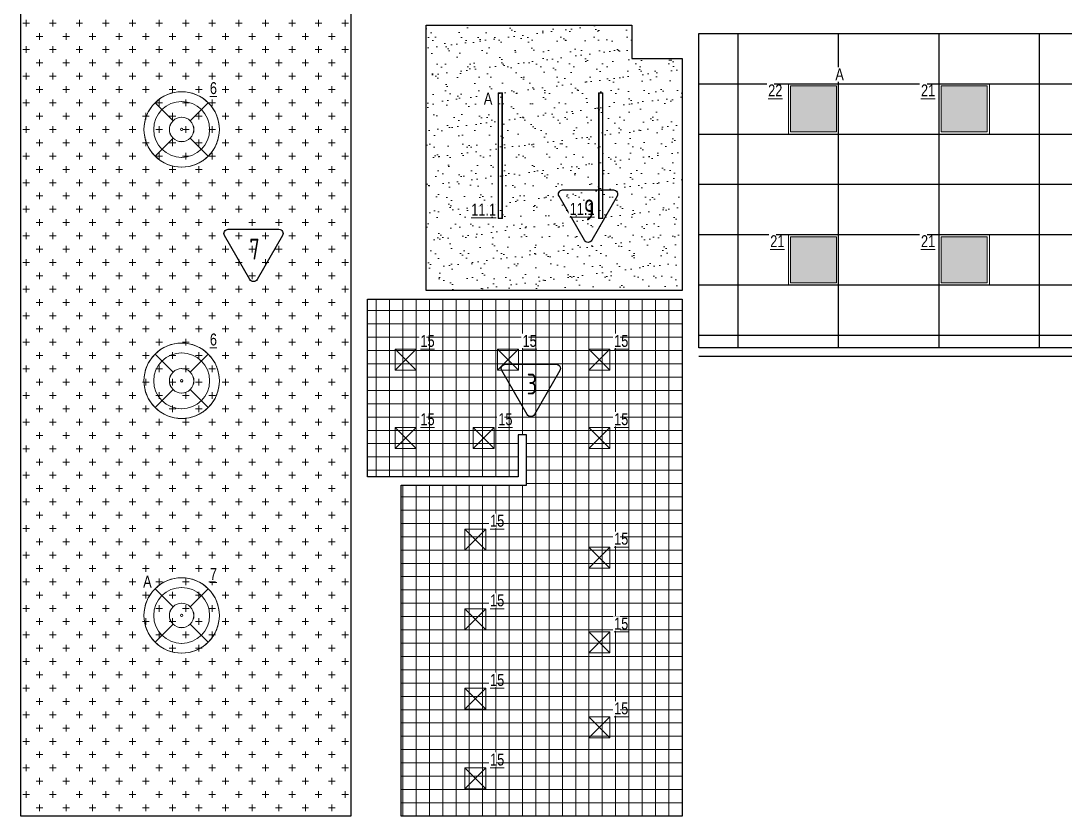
# Model space of a CAD drawing. Header units: millimetres. Extents: x -547274 to 397870, y -45599 to 141350.
# Drawn here: x 208036 to 220505, y 61656 to 71146 of the extents above; entities that cross this region are included whole.
import ezdxf

# ---------------------------------------------------------------- set-up
doc = ezdxf.new("R2010")
doc.units = ezdxf.units.MM
for name, color, linetype, lineweight in [('_ЭОМ_ОБЩ_Освещение_текст тип светильника', 172, 'Continuous', 50), ('_ЭОМ_светильник А', 1, 'Continuous', 35), ('_ЭОМ_светильник Р', 4, 'Continuous', 35), ('АР_Потолки_Штриховка', 252, 'Continuous', 0)]:
    doc.layers.add(name, color=color, linetype=linetype, lineweight=lineweight)
doc.layers.add('X-ref Light', color=250, linetype='Continuous')
doc.layers.add('Штриховка в сечении', color=7, linetype='Continuous')
doc.layers.add('АР_Потолок_Грильято_черный_50х50', color=7, linetype='Continuous', lineweight=5, true_color=0xfa3e00)
doc.layers.add('АР_Потолок_Покраска', color=7, linetype='Continuous', lineweight=5, true_color=0x007399)
doc.layers.get('X-ref Light').off()
doc.styles.add('ISOCPEUR', font='isocpeur.ttf', dxfattribs={"height": 800})
doc.styles.add('ГОСТ', font='cad.shx', dxfattribs={"width": 0.8})

# ---------------------------------------------------------------- blocks, each defined once
blk = doc.blocks.new('A$C4757d704')
at = {"true_color": 0xf8f6b0, "transparency": 33554687}
h = blk.add_hatch(color=51, dxfattribs=at)
h.dxf.hatch_style = 1
h.paths.add_polyline_path([(214, 686), (132, 768, 0.198841), (0, 450, 0.198983), (132, 132), (214, 214, -0.198912), (116, 450, -0.198912)])
edge = h.paths.add_edge_path()
edge.add_arc((450, 450), 334, 135, 180)
edge.add_arc((450, 450), 334, 180, 225)
edge.add_line((214, 214), (347, 347))
edge.add_ellipse((450, 450), major_axis=(-146, 0), ratio=1, start_angle=315, end_angle=405, ccw=False)
edge.add_line((347, 553), (214, 686))
edge = h.paths.add_edge_path()
edge.add_line((214, 686), (347, 553))
edge.add_ellipse((450, 450), major_axis=(-146, 0), ratio=1, start_angle=225, end_angle=315, ccw=False)
edge.add_line((553, 553), (686, 686))
edge.add_arc((450, 450), 334, 45, 135)
h.paths.add_polyline_path([(132, 768), (214, 686, -0.414214), (686, 686), (768, 768, 0.414374)])
h.paths.add_polyline_path([(768, 768), (686, 686, -0.198912), (784, 450, -0.198912), (686, 214), (768, 132, 0.198983), (900, 450, 0.198841)])
edge = h.paths.add_edge_path()
edge.add_line((686, 686), (553, 553))
edge.add_ellipse((450, 450), major_axis=(-146, 0), ratio=1, start_angle=495, end_angle=585, ccw=False)
edge.add_line((553, 347), (686, 214))
edge.add_arc((450, 450), 334, 315, 360)
edge.add_arc((450, 450), 334, 0, 45)
edge = h.paths.add_edge_path()
edge.add_ellipse((450, 450), major_axis=(-146, 0), ratio=1, start_angle=405, end_angle=495, ccw=False)
edge.add_line((347, 347), (214, 214))
edge.add_arc((450, 450), 334, 225, 315)
edge.add_line((686, 214), (553, 347))
h.paths.add_polyline_path([(768, 132), (686, 214, -0.414214), (214, 214), (132, 132, 0.414054)])
edge = h.paths.add_edge_path()
edge.add_ellipse((450, 450), major_axis=(-146, 0), ratio=1, start_angle=495, end_angle=585)
edge.add_ellipse((450, 450), major_axis=(-146, 0), ratio=1, start_angle=225, end_angle=315)
edge.add_ellipse((450, 450), major_axis=(-146, 0), ratio=1, start_angle=315, end_angle=405)
edge.add_ellipse((450, 450), major_axis=(-146, 0), ratio=1, start_angle=405, end_angle=495)
edge = h.paths.add_edge_path(flags=0)
edge.add_ellipse((450, 450), major_axis=(-14.6, 0), ratio=1, start_angle=0, end_angle=360)
edge = h.paths.add_edge_path(flags=16)
edge.add_ellipse((450, 450), major_axis=(-14.6, 0), ratio=1, start_angle=0, end_angle=360)
at = {"layer": 'АР_Потолки_Штриховка', "color": 18, "ltscale": 100, "true_color": 0x000000}
for points in [[(132, 768), (347, 553)], [(768, 768), (553, 553)], [(347, 347), (132, 132)], [(553, 347), (768, 132)]]:
    blk.add_lwpolyline(points, dxfattribs=at)
for radius in [450, 334]:
    blk.add_circle((450, 450), radius, dxfattribs=at)
for major_axis in [(-146, 0), (-146, 0), (-14.6, 0)]:
    blk.add_ellipse((450, 450), major_axis=major_axis, ratio=1, start_param=3.926991, end_param=10.210176, dxfattribs=at)
blk = doc.blocks.new('RVE-PLS5070-1500-P')
at = {"color": 0, "linetype": 'ByBlock', "lineweight": -2, "ltscale": 40}
for points in [[(750, -25), (-750, -25), (-750, 25), (750, 25)], [(745, -20), (-745, -20), (-745, 20), (745, 20)]]:
    blk.add_lwpolyline(points, close=True, dxfattribs=at)
blk = doc.blocks.new('RVE-SLIM-PRIME-595')
at = {"layer": 'Штриховка в сечении', "lineweight": 9, "ltscale": 1000, "true_color": 0xf8f6b0, "transparency": 33554636}
h = blk.add_hatch(color=51, dxfattribs=at)
h.dxf.hatch_style = 1
h.paths.add_polyline_path([(275, 275), (-275, 275), (-275, -275), (275, -275)])
at = {"color": 0, "linetype": 'ByBlock', "lineweight": -2, "ltscale": 40}
for points in [[(300, -300), (-300, -300), (-300, 300), (300, 300)], [(275, -275), (-275, -275), (-275, 275), (275, 275)]]:
    blk.add_lwpolyline(points, close=True, dxfattribs=at)
blk = doc.blocks.new('светильник школа коридор')
at = {"color": 0, "linetype": 'ByBlock', "lineweight": -2}
for points in [[(-318, 318), (-103, 103)], [(318, 318), (103, 103)], [(-103, -103), (-318, -318)], [(103, -103), (318, -318)]]:
    blk.add_lwpolyline(points, dxfattribs=at)
blk.add_circle((0, 0), 334, dxfattribs=at)
for major_axis in [(-450, 0), (-146, 0), (-146, 0), (-14.6, 0)]:
    blk.add_ellipse((0, 0), major_axis=major_axis, ratio=1, start_param=3.926991, end_param=10.210176, dxfattribs=at)
blk = doc.blocks.new('40 НА 40 ГРИЛЬЯТО ДЛЯ 50')
at = {"color": 0, "linetype": 'ByBlock', "lineweight": -2, "ltscale": 100}
for points in [[(125, -125), (-125, -125), (-125, 125), (125, 125), (125, -125)], [(125, 125), (-125, -125)], [(-125, 125), (125, -125)]]:
    blk.add_lwpolyline(points, dxfattribs=at)

msp = doc.modelspace()

# ---------------------------------------------------------------- hatches: boundary and pattern name
at = {"layer": 'АР_Потолки_Штриховка', "ltscale": 100, "true_color": 0xf8f6b0}
h = msp.add_hatch(color=51, dxfattribs=at)
h.dxf.hatch_style = 1
h.paths.add_polyline_path([(217225.6, 69820.6), (217775.6, 69820.6), (217775.6, 70370.6), (217225.6, 70370.6)])
h = msp.add_hatch(color=51, dxfattribs=at)
h.dxf.hatch_style = 1
h.paths.add_polyline_path([(219025.6, 69820.6), (219575.6, 69820.6), (219575.6, 70370.6), (219025.6, 70370.6)])
h = msp.add_hatch(color=51, dxfattribs=at)
h.dxf.hatch_style = 1
h.paths.add_polyline_path([(217225.6, 68020.7), (217775.6, 68020.7), (217775.6, 68570.7), (217225.6, 68570.7)])
h = msp.add_hatch(color=51, dxfattribs=at)
h.dxf.hatch_style = 1
h.paths.add_polyline_path([(219025.6, 68020.7), (219575.6, 68020.7), (219575.6, 68570.7), (219025.6, 68570.7)])
at = {"layer": 'АР_Потолок_Грильято_черный_50х50', "transparency": 33554559}
h = msp.add_hatch(dxfattribs=at)
h.set_pattern_fill('ANSI37', color=256, scale=50, angle=45)
h.set_pattern_definition([(90, (215930.62, 61655.68), (-158.75, 0), []), (180, (215930.62, 61655.68), (0, -158.75), [])])
h.paths.add_polyline_path([(212576.3, 65605.7), (214073.4, 65605.7), (214073.4, 66205.7), (213973.4, 66205.7), (213973.4, 65705.7), (212175.6, 65705.7), (212175.6, 67826.8), (215930.6, 67826.8), (215930.6, 61655.7), (212576.3, 61655.7)])
at = {"layer": 'АР_Потолок_Покраска'}
h = msp.add_hatch(dxfattribs=at)
h.set_pattern_fill('CROSS', color=256, scale=25)
h.set_pattern_definition([(0, (271876.31, -3e-11), (158.75, 158.75), [79.375, -238.125]), (90, (271916, -39.69), (-158.75, 158.75), [79.375, -238.125])])
h.paths.add_polyline_path([(208035.6, 75185.7), (211875.6, 75185.7), (211875.6, 73908.2), (211975.6, 73908.2), (211975.6, 71908.2), (211975.6, 61655.7), (208035.6, 61655.7)])
h = msp.add_hatch(dxfattribs=at)
h.set_pattern_fill('AR-SAND', color=256, scale=5)
h.set_pattern_definition([(37.5, (7403.85, 36206.84), (-8.00016, 244.70662), [0, -193.04, 0, -215.9, 0, -206.375]), (7.5, (7403.85, 36206.84), (224.76164, 358.41255), [0, -104.14, 0, -173.99, 0, -66.675]), (327.5, (7247.64, 36206.84), (395.49619, 0.7186), [0, -63.5, 0, -228.6, 0, -298.45]), (317.5, (7247.64, 36206.84), (381.7782, 111.46466), [0, -31.75, 0, -149.86, 0, -171.45])])
h.paths.add_polyline_path([(215330.6, 71095.7), (215330.6, 70695.3), (215930.6, 70695.3), (215930.6, 67926.7), (212875.5, 67927), (212875.5, 71096)])

# ---------------------------------------------------------------- linework, layer by layer
for points in [[(208035.6, 75185.7), (211875.6, 75185.7), (211875.6, 73908.2), (211975.6, 73908.2), (211975.6, 71908.2), (211975.6, 61655.7), (208035.6, 61655.7)], [(215330.6, 71095.7), (215330.6, 70695.3), (215930.6, 70695.3), (215930.6, 67926.7), (212875.5, 67927), (212875.5, 71096)], [(216130.6, 70995.7), (224270.6, 70995.7), (224270.6, 67245.7), (216130.6, 67245.7)], [(212576.3, 65605.7), (214073.4, 65605.7), (214073.4, 66205.7), (213973.4, 66205.7), (213973.4, 65705.7), (212175.6, 65705.7), (212175.6, 67826.8), (215930.6, 67826.8), (215930.6, 61655.7), (212576.3, 61655.7)]]:
    msp.add_lwpolyline(points, close=True)
for points in [[(216600.6, 67245.7), (216600.6, 70995.7)], [(217800.6, 67245.7), (217800.6, 70995.7)], [(219000.6, 67245.7), (219000.6, 70995.7)], [(220200.6, 67245.7), (220200.6, 70995.7)], [(216130.6, 70395.7), (224270.6, 70395.7)], [(216130.6, 69795.7), (224270.6, 69795.7)], [(216130.6, 69195.7), (224270.6, 69195.7)], [(216130.6, 68595.7), (224270.6, 68595.7)], [(216130.6, 67995.7), (224270.6, 67995.7)], [(216130.6, 67395.7), (224270.6, 67395.7)], [(216130.6, 67145.7), (224270.6, 67145.7)]]:
    msp.add_lwpolyline(points)
for points in [[(214505.3, 69128), (215111.5, 69128, -0.5773495), (215154.8, 69053), (214851.7, 68528, -0.5773541), (214765.1, 68528), (214462, 69053, -0.5773491), (214505.3, 69128, -0.0000017)], [(210510.8, 68659.4), (211117.1, 68659.4, -0.5773495), (211160.4, 68584.4), (210857.3, 68059.4, -0.5773541), (210770.7, 68059.4), (210467.5, 68584.4, -0.5773491), (210510.8, 68659.4, -0.0000017)], [(213822.2, 67048.7), (214428.5, 67048.7, -0.5773495), (214471.8, 66973.7), (214168.6, 66448.7, -0.5773541), (214082, 66448.7), (213778.9, 66973.7, -0.5773491), (213822.2, 67048.7, -0.0000017)]]:
    msp.add_lwpolyline(points, format="xyb")
at = {"layer": 'АР_Потолки_Штриховка', "color": 18, "ltscale": 100, "true_color": 0x000000}
for points in [[(217800.6, 69795.6), (217200.6, 69795.6), (217200.6, 70395.6), (217800.6, 70395.6)], [(217775.6, 69820.6), (217225.6, 69820.6), (217225.6, 70370.6), (217775.6, 70370.6)], [(219600.6, 69795.6), (219000.6, 69795.6), (219000.6, 70395.6), (219600.6, 70395.6)], [(219575.6, 69820.6), (219025.6, 69820.6), (219025.6, 70370.6), (219575.6, 70370.6)], [(217800.6, 67995.7), (217200.6, 67995.7), (217200.6, 68595.7), (217800.6, 68595.7)], [(219600.6, 67995.7), (219000.6, 67995.7), (219000.6, 68595.7), (219600.6, 68595.7)], [(217775.6, 68020.7), (217225.6, 68020.7), (217225.6, 68570.7), (217775.6, 68570.7)], [(219575.6, 68020.7), (219025.6, 68020.7), (219025.6, 68570.7), (219575.6, 68570.7)]]:
    msp.add_lwpolyline(points, close=True, dxfattribs=at)
at = {"layer": 'АР_Потолки_Штриховка', "color": 18, "lineweight": 18, "ltscale": 100, "true_color": 0x000000}
for points in [[(217800.6, 69795.6), (217200.6, 69795.6), (217200.6, 70395.6), (217800.6, 70395.6)], [(217775.6, 69820.6), (217225.6, 69820.6), (217225.6, 70370.6), (217775.6, 70370.6)], [(219600.6, 69795.6), (219000.6, 69795.6), (219000.6, 70395.6), (219600.6, 70395.6)], [(219575.6, 69820.6), (219025.6, 69820.6), (219025.6, 70370.6), (219575.6, 70370.6)], [(217800.6, 67995.7), (217200.6, 67995.7), (217200.6, 68595.7), (217800.6, 68595.7)], [(219600.6, 67995.7), (219000.6, 67995.7), (219000.6, 68595.7), (219600.6, 68595.7)], [(217775.6, 68020.7), (217225.6, 68020.7), (217225.6, 68570.7), (217775.6, 68570.7)], [(219575.6, 68020.7), (219025.6, 68020.7), (219025.6, 68570.7), (219575.6, 68570.7)]]:
    msp.add_lwpolyline(points, close=True, dxfattribs=at)

# ---------------------------------------------------------------- block references
at = {"layer": '_ЭОМ_светильник А', "color": 18, "lineweight": 18, "ltscale": 100, "true_color": 0x000000}
msp.add_blockref('RVE-SLIM-PRIME-595', (217500.6, 70095.6), dxfattribs=at)
at = {"layer": '_ЭОМ_светильник Р', "color": 18, "lineweight": 18, "ltscale": 100, "true_color": 0x000000}
for name, p in [('светильник школа коридор', (209955.6, 69850.7)), ('RVE-SLIM-PRIME-595', (219300.6, 70095.6)), ('RVE-SLIM-PRIME-595', (217500.6, 68295.6)), ('RVE-SLIM-PRIME-595', (219300.6, 68295.6)), ('светильник школа коридор', (209955.6, 66850.7)), ('40 НА 40 ГРИЛЬЯТО ДЛЯ 50', (212632, 67101.8)), ('40 НА 40 ГРИЛЬЯТО ДЛЯ 50', (213851.2, 67101.8)), ('40 НА 40 ГРИЛЬЯТО ДЛЯ 50', (214944.5, 67101.8)), ('40 НА 40 ГРИЛЬЯТО ДЛЯ 50', (212632, 66167.4)), ('40 НА 40 ГРИЛЬЯТО ДЛЯ 50', (213561.8, 66167.4)), ('40 НА 40 ГРИЛЬЯТО ДЛЯ 50', (214944.5, 66167.4)), ('40 НА 40 ГРИЛЬЯТО ДЛЯ 50', (213463.3, 64955.6)), ('40 НА 40 ГРИЛЬЯТО ДЛЯ 50', (214944.5, 64741.2)), ('40 НА 40 ГРИЛЬЯТО ДЛЯ 50', (213463.3, 64005.6)), ('40 НА 40 ГРИЛЬЯТО ДЛЯ 50', (214944.5, 63728.7)), ('40 НА 40 ГРИЛЬЯТО ДЛЯ 50', (213463.3, 63055.7)), ('40 НА 40 ГРИЛЬЯТО ДЛЯ 50', (214944.5, 62716.2)), ('40 НА 40 ГРИЛЬЯТО ДЛЯ 50', (213463.3, 62105.7))]:
    msp.add_blockref(name, p, dxfattribs=at)
at = {"layer": 'X-ref Light', "linetype": 'ByBlock', "ltscale": 40}
for p in [(209505.4, 69400.5), (209505.4, 66400.5), (209505.4, 63600.5)]:
    msp.add_blockref('A$C4757d704', p, dxfattribs=at)
at = {"layer": 'X-ref Light', "color": 18, "linetype": 'ByBlock', "lineweight": 18, "ltscale": 40, "true_color": 0x000000}
for p in [(209505.4, 69400.5), (209505.4, 66400.5), (209505.4, 63600.5)]:
    msp.add_blockref('A$C4757d704', p, dxfattribs=at)

# ---------------------------------------------------------------- texts
at = {"char_height": 250, "width": 294.334, "attachment_point": 1, "style": 'ISOCPEUR'}
for s, insert in [('{\\W0.7;9}', (214759, 69015.9)), ('{\\W0.7;7}', (210764.5, 68547.3)), ('{\\W0.7;3}', (214075.9, 66936.6))]:
    msp.add_mtext(s, dxfattribs=dict(at, insert=insert))

# ---------------------------------------------------------------- next in the draw order: texts
at = {"layer": '_ЭОМ_ОБЩ_Освещение_текст тип светильника', "color": 18, "lineweight": 18, "ltscale": 40, "true_color": 0x000000, "char_height": 142.19, "width": 55.872, "attachment_point": 1, "style": 'ГОСТ', "bg_fill": 3, "box_fill_scale": 1.1, "bg_fill_color": 256, "bg_fill_transparency": 0}
for s, insert in [('{\\L6}', (210292.3, 70414.9)), ('{\\L22}', (216959.4, 70388)), ('{\\L21}', (218784.2, 70388)), ('{\\L11.1}', (213413.7, 68965.6)), ('{\\L11.1}', (214589.3, 68973.5)), ('{\\L21}', (216984.2, 68588)), ('{\\L21}', (218784.2, 68588)), ('{\\L6}', (210292.3, 67414.9)), ('{\\L15}', (212807.2, 67397.7)), ('{\\L15}', (214026.4, 67397.7)), ('{\\L15}', (215119.7, 67397.7)), ('{\\L15}', (212807.2, 66463.3)), ('{\\L15}', (213737, 66463.3)), ('{\\L15}', (215119.7, 66463.3)), ('{\\L15}', (213638.4, 65251.5)), ('{\\L15}', (215119.7, 65037.1)), ('{\\L15}', (213638.4, 64301.5)), ('{\\L15}', (215119.7, 64024.6)), ('{\\L15}', (213638.4, 63351.6)), ('{\\L15}', (215119.7, 63012.1)), ('{\\L15}', (213638.4, 62401.6))]:
    msp.add_mtext(s, dxfattribs=dict(at, insert=insert))
at = {"layer": '_ЭОМ_светильник А', "color": 18, "lineweight": 18, "ltscale": 100, "true_color": 0x000000, "char_height": 142.2, "width": 86.044, "attachment_point": 1, "style": 'ГОСТ', "bg_fill": 3, "box_fill_scale": 1.1, "bg_fill_color": 256, "bg_fill_transparency": 0}
for insert in [(217761.6, 70579), (213564.1, 70289.3), (209495.8, 64525.5, 0)]:
    msp.add_mtext('А', dxfattribs=dict(at, insert=insert))

# ---------------------------------------------------------------- next in the draw order: block references
at = {"layer": '_ЭОМ_светильник А', "color": 18, "lineweight": 18, "ltscale": 100, "true_color": 0x000000, "rotation": 269.9999999999999}
msp.add_blockref('RVE-PLS5070-1500-P', (213760.1, 69537.2), dxfattribs=at)
at = {"layer": '_ЭОМ_светильник А', "color": 18, "lineweight": 18, "ltscale": 100, "true_color": 0x000000}
msp.add_blockref('светильник школа коридор', (209955.6, 64050.7), dxfattribs=at)
at = {"layer": '_ЭОМ_светильник Р', "color": 18, "lineweight": 18, "ltscale": 100, "true_color": 0x000000, "rotation": 269.9999999999999}
msp.add_blockref('RVE-PLS5070-1500-P', (214960.1, 69537.2), dxfattribs=at)

# ---------------------------------------------------------------- next in the draw order: texts
at = {"layer": '_ЭОМ_ОБЩ_Освещение_текст тип светильника', "color": 18, "lineweight": 18, "ltscale": 40, "true_color": 0x000000, "insert": (210292.3, 64614.9), "char_height": 142.19, "width": 55.872, "attachment_point": 1, "style": 'ГОСТ', "bg_fill": 3, "box_fill_scale": 1.1, "bg_fill_color": 256, "bg_fill_transparency": 0}
msp.add_mtext('{\\L7}', dxfattribs=at)

doc.saveas('drawing.dxf')
